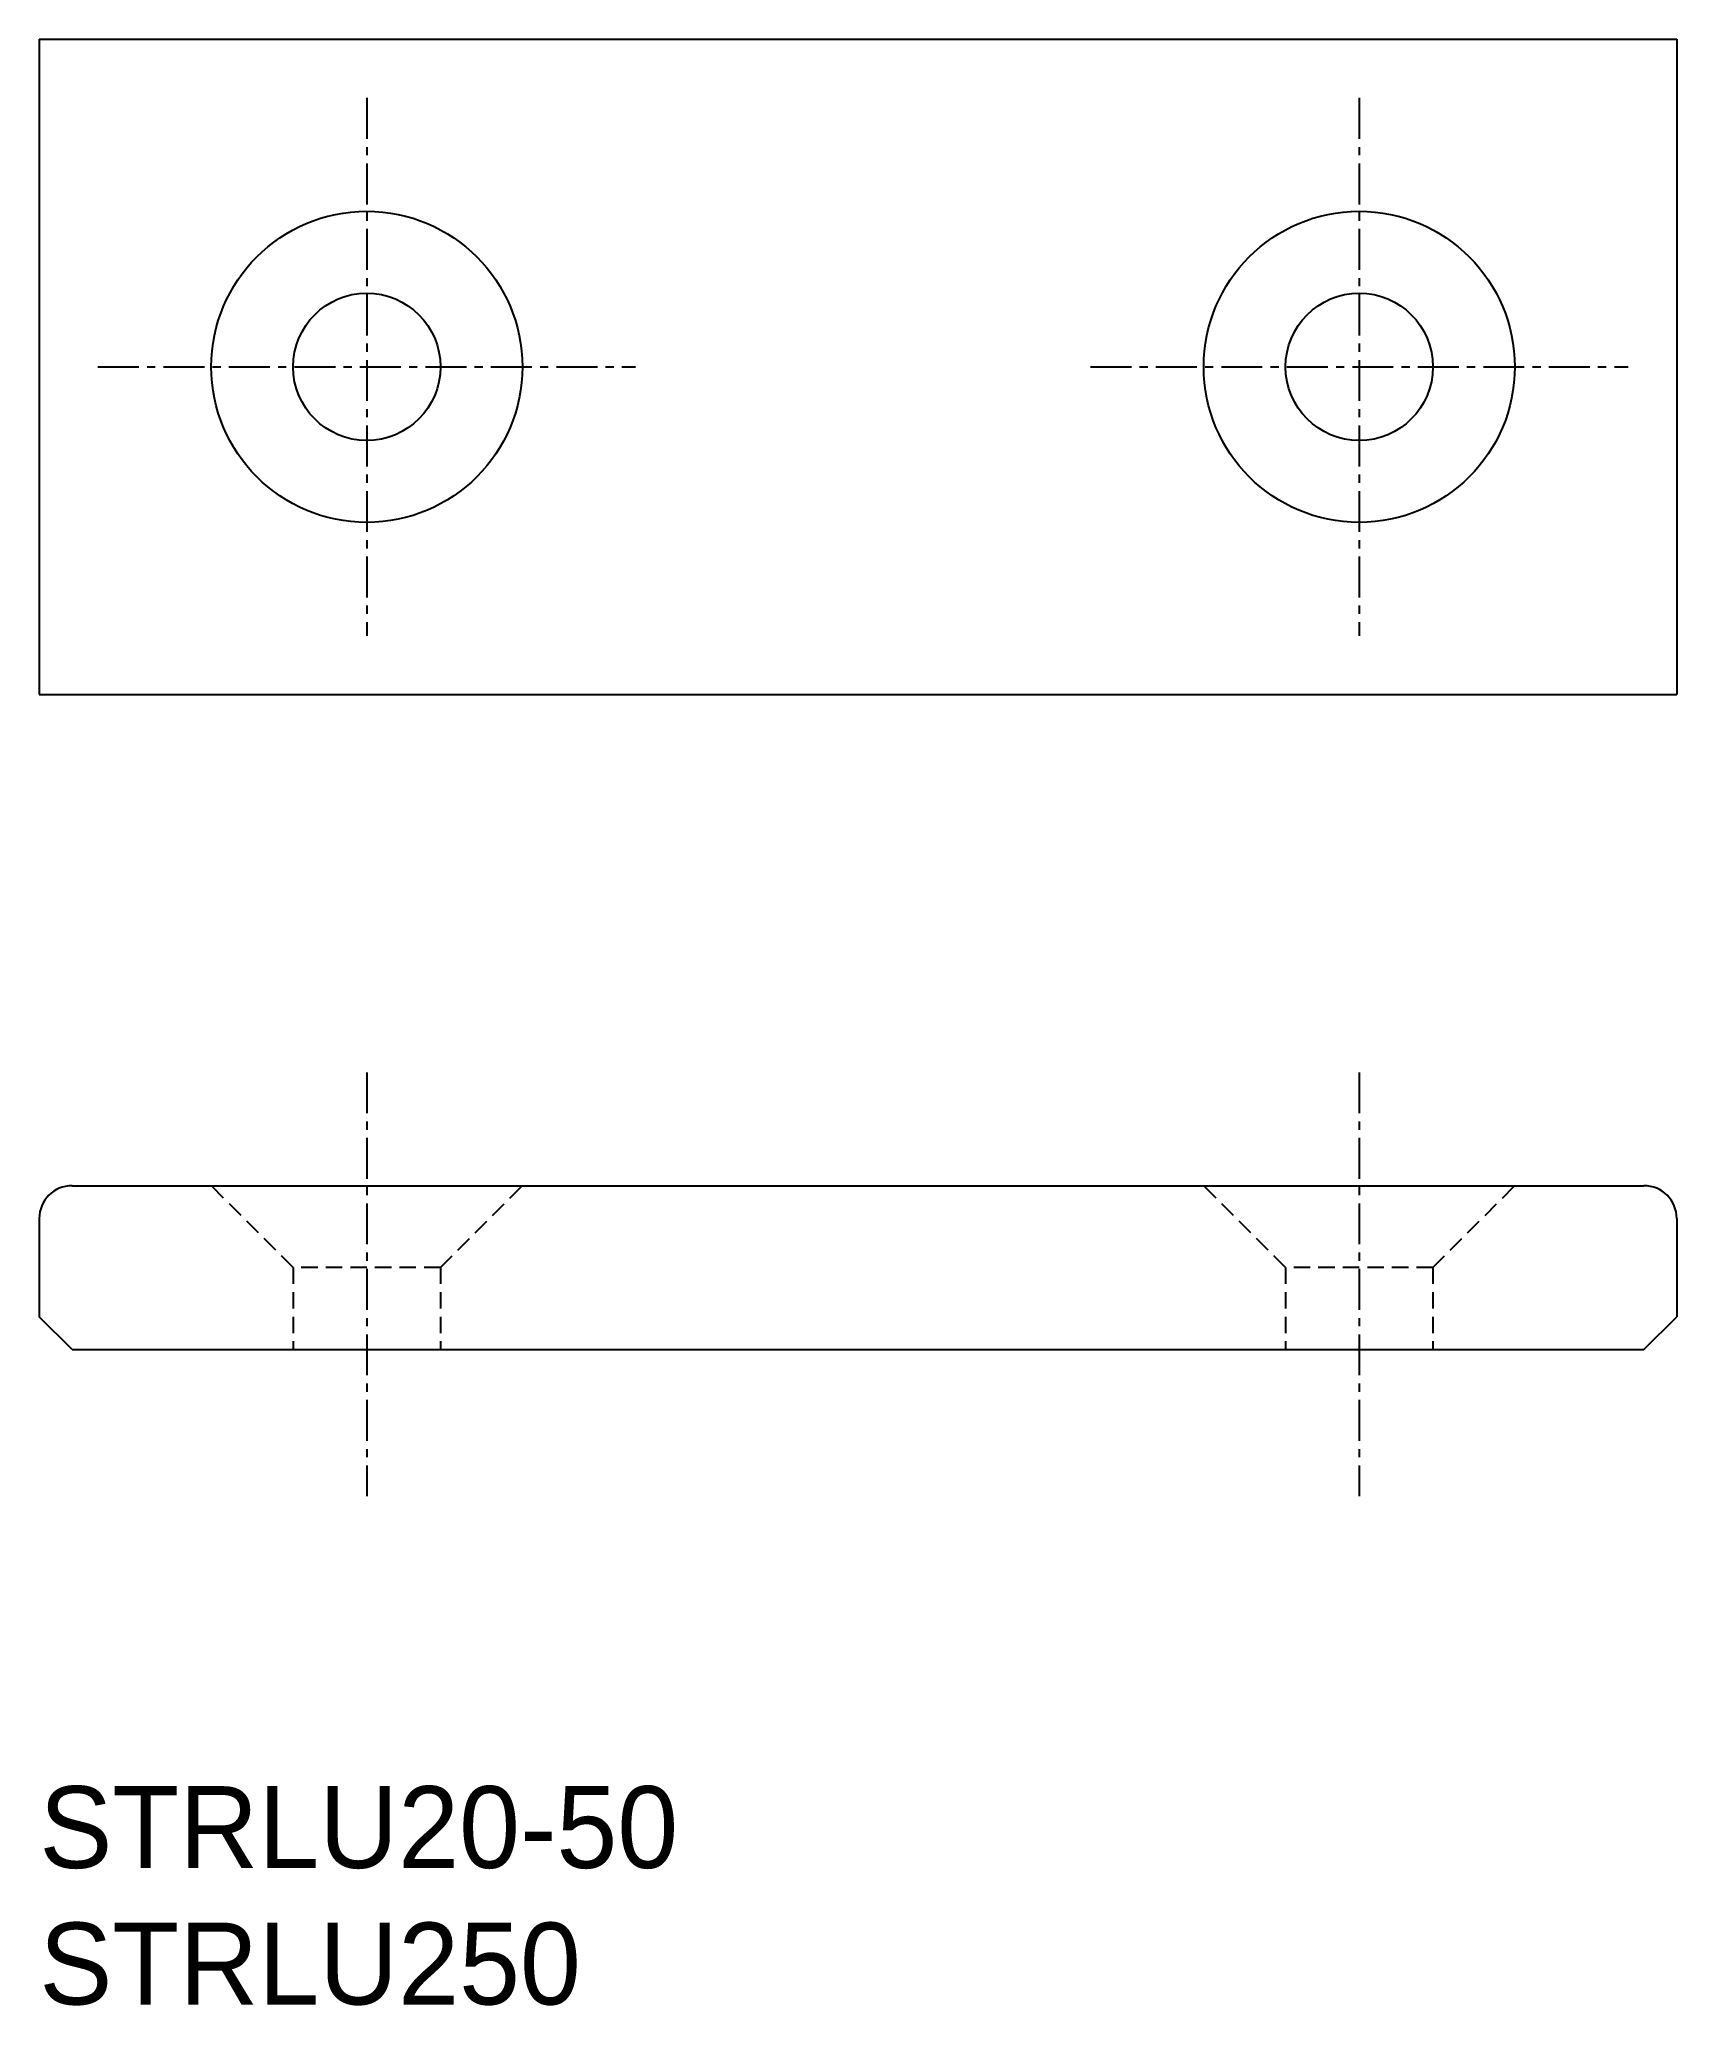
# Model space of a CAD drawing. Extents: x 10 to 60, y 10 to 70.
import ezdxf

# ---------------------------------------------------------------- set-up
doc = ezdxf.new("R2010")
doc.units = 0
doc.linetypes.add('CENTER', pattern=[2, 1.25, -0.25, 0.25, -0.25])
doc.linetypes.add('DASHED', pattern=[0.75, 0.5, -0.25])
doc.layers.get('0').update_dxf_attribs({"linetype": 'CONTINUOUS'})
doc.layers.add('CENTER', color=1, linetype='CENTER')

msp = doc.modelspace()

# ---------------------------------------------------------------- linework, layer by layer
at = {"color": 7, "linetype": 'CONTINUOUS'}
for p, q in [((10, 70), (60, 70)), ((10, 70), (10, 50)), ((60, 70), (60, 50)), ((10, 50), (60, 50)), ((11, 35), (59, 35)), ((10, 34), (10, 31)), ((60, 34), (60, 31)), ((11, 30), (10, 31)), ((59, 30), (60, 31)), ((11, 30), (59, 30))]:
    msp.add_line(p, q, dxfattribs=at)
at = {"color": 3, "linetype": 'DASHED'}
for p, q in [((17.75, 32.5), (15.25, 35)), ((22.25, 32.5), (24.75, 35)), ((48.056, 32.5), (45.556, 35)), ((52.556, 32.5), (55.056, 35)), ((22.25, 32.5), (17.75, 32.5)), ((17.75, 32.5), (17.75, 30)), ((22.25, 32.5), (22.25, 30)), ((52.556, 32.5), (48.056, 32.5)), ((48.056, 32.5), (48.056, 30)), ((52.556, 32.5), (52.556, 30))]:
    msp.add_line(p, q, dxfattribs=at)
at = {"color": 7, "linetype": 'CONTINUOUS'}
for centre, radius in [((20, 60), 4.75), ((50.306, 60), 4.75), ((20, 60), 2.25), ((50.306, 60), 2.25)]:
    msp.add_circle(centre, radius, dxfattribs=at)
for centre, start, end in [((11, 34), 90, 180), ((59, 34), 0, 90)]:
    msp.add_arc(centre, 1, start, end, dxfattribs=at)
at = {"layer": 'CENTER', "color": 1, "linetype": 'CENTER'}
for p, q in [((20, 68.209), (20, 51.791)), ((50.306, 68.209), (50.306, 51.791)), ((11.791, 60), (28.209, 60)), ((42.097, 60), (58.515, 60)), ((20, 38.46), (20, 25.521)), ((50.306, 38.46), (50.306, 25.521))]:
    msp.add_line(p, q, dxfattribs=at)

# ---------------------------------------------------------------- texts
at = {"color": 7, "linetype": 'CONTINUOUS'}
for s, p in [('STRLU20-50', (10, 14.167)), ('STRLU250', (10, 10))]:
    msp.add_text(s, height=2.5, dxfattribs=at).set_placement(p)

doc.saveas('drawing.dxf')
